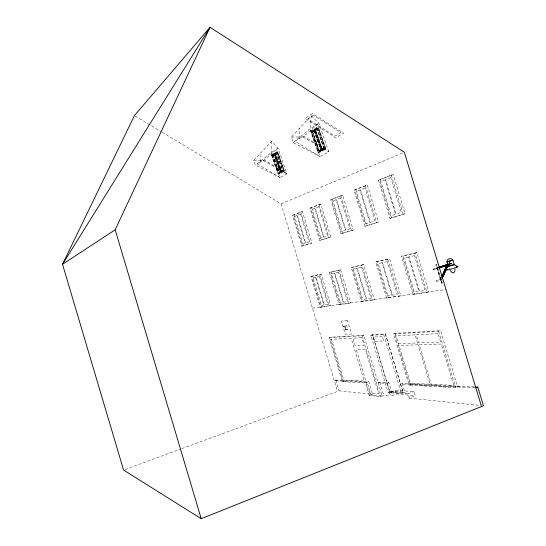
<?xml version="1.0" encoding="UTF-8"?>
<svg xmlns="http://www.w3.org/2000/svg" width="546" height="546" viewBox="0 0 546 546"><rect width="100%" height="100%" fill="white"/><g stroke="black" fill="none" stroke-linecap="round" stroke-linejoin="round"><path stroke-width="0.41" stroke-dasharray="2.73 2.05" d="M299.331 138.67L299.508 128.351M260.79 161.93L260.988 152.703M271.669 141.359L271.212 152.525L279.968 177.525L286.896 173.758L277.962 148.232L271.669 141.359L253.59 160.558L255.719 165.192L279.934 177.423M311.24 115.793L310.196 128.631L319.976 156.606L328.863 151.802L318.844 123.15L311.24 115.793L291.373 137.06L293.161 142.622L319.942 156.49M448.744 263.636L449.959 261.814M449.167 263.541L450.102 262.257M291.373 137.06L302.846 136.971L318.844 123.15L310.196 128.631L293.161 142.622M253.59 160.558L263.425 160.715L277.962 148.232L271.212 152.525L255.719 165.192M310.572 131.081L316.646 127.539L318.352 127.259L326.003 149.147L319.779 152.334L318.1 152.621L310.572 131.081L312.251 130.808L318.352 127.259M321.294 150.334L320.877 150.409L313.752 130.037L314.175 129.968L321.294 150.334L318.379 151.843L317.956 151.911L310.886 131.695L317.185 128.214L324.365 148.751L320.966 150.362L313.841 129.982L317.185 128.214M314.175 129.968L310.886 131.695M271.41 154.798L276.16 152.047L277.702 151.788L284.527 171.294L279.661 173.771L278.146 174.037L271.41 154.798L272.932 154.545L277.702 151.788M312.155 131.49L315.533 129.702L322.659 150.068L322.236 150.143L315.11 129.771L318.502 127.982L325.682 148.512L319.642 151.624L319.219 151.692L312.155 131.49L318.502 127.982M271.683 155.357L276.658 152.641L283.067 170.946L278.385 173.341L278.003 173.41L271.683 155.357L276.658 152.641M311.705 132.48L315.233 130.794L321.717 149.345L318.987 150.757L318.147 150.901L311.705 132.48L315.233 130.794M272.836 155.16L277.853 152.423L284.254 170.721L279.532 173.137L279.149 173.205L272.836 155.16L277.853 152.423M318.325 129.006L314.667 130.767L318.325 129.006L324.87 147.713L321.157 149.338L324.87 147.713M274.727 154.723L277.696 153.33L283.531 170.011L281.286 171.164L280.528 171.294L274.727 154.723L277.696 153.33M275.273 154.723L272.413 156.054L275.273 154.723L281.067 171.273L278.173 172.509L281.067 171.273M318.147 150.901L321.717 149.345M317.956 151.911L320.877 150.409M320.966 150.362L324.365 148.751M280.528 171.294L283.531 170.011M319.219 151.692L322.55 150.123L315.431 129.764M322.236 150.143L325.682 148.512M318.1 152.621L324.304 149.433L326.003 149.147M278.003 173.41L283.067 170.946M279.149 173.205L284.254 170.721M278.146 174.037L282.992 171.567L284.527 171.294M162.169 132.269L281.101 203.856L404.327 152.245M292.533 215.37L302.409 211.534L311.882 242.956L301.788 246.103L292.533 215.37L302.409 211.534M309.985 208.231L320.775 204.033L330.733 237.039L319.71 240.472L309.985 208.231L320.775 204.033M330.746 199.74L342.67 195.093L353.214 229.975L341.025 233.777L330.746 199.74L342.67 195.093M354.013 190.226L367.281 185.039L378.48 222.045L364.912 226.276L354.013 190.226L367.281 185.039M378.412 180.248L393.168 174.467L405.064 213.698L389.974 218.4L378.412 180.248L393.168 174.467M474.474 386.93L402.265 383.36L400.532 384.009L457.596 386.916L440.533 330.644L395.352 333.319L393.577 333.934L409.077 385.189L455.698 387.646L459.493 386.193M389.707 391.618L372.508 334.657L389.728 391.618L403.132 392.56L385.394 333.913L372.508 334.657L370.802 335.251L388.035 392.253L390.765 391.216L391.264 392.881L407.964 393.837L409.254 398.089L415.301 395.775L414.018 391.53L395.359 390.294L389.489 392.499L390.595 396.157L396.457 393.946L415.301 395.775M407.964 393.837L414.018 391.53M388.035 392.253L401.406 393.216L404.197 392.151L404.716 393.864M409.077 385.189L412.599 383.872M369.362 395.522L372.618 394.301L368.823 381.709L335.851 380.077L334.323 380.63L367.192 382.309L370.993 394.908L382.132 396.082L363.759 335.189L330.767 337.148L329.197 337.681L342.451 381.695L365.561 382.91L369.362 395.522L380.473 396.71L383.797 395.454L390.595 396.157M391.264 392.881L391.898 392.642L388.895 382.705L379.811 382.255L376.481 383.483M388.895 382.705L387.203 383.333L378.146 382.869M125.164 469.458L181.06 448.914M181.859 448.621L339.086 390.834L372.618 394.301M365.561 382.91L368.823 381.709M342.451 381.695L344.014 381.128L330.767 337.148M393.577 333.934L438.622 331.326L440.533 330.644M370.802 335.251L383.647 334.521L385.394 333.913L403.119 392.56M329.197 337.681L362.08 335.77L363.759 335.189M347.713 329.197L344.035 330.03L347.713 329.197L346.662 325.696L342.984 326.542L346.662 325.696M426.89 292.56L428.808 291.912L416.878 252.566L401.453 256.21L413.042 294.478L426.89 292.56L414.946 253.18L401.453 256.21M413.042 294.478L414.919 293.85L403.337 255.617M449.576 263.827L451.453 263.281L451.638 263.889L448.102 265.049M440.219 279.456L440.745 279.375L436.472 280.699L436.657 281.313L441.414 279.948L440.404 280.071M386.67 298.136L388.465 297.543L377.539 261.425L375.737 261.991L386.67 298.136L400.832 295.816L389.598 258.708L377.539 261.425M441.332 283.121L441.775 282.978L437.38 268.475L433.176 269.854L432.992 269.239L437.749 267.758L436.827 264.735L435.824 264.994L441.332 283.121L442.308 282.896L441.188 279.224L440.663 279.306L440.881 280.03M442.308 282.896L441.857 283.046L436.309 264.837M372.502 300.102L374.249 299.522L363.677 264.544L351.221 267.499L361.527 301.624L372.502 300.102L361.923 265.097L351.221 267.499M348.928 303.371L350.6 302.825L340.615 269.738L329.361 272.42L339.107 304.736L348.928 303.371L338.943 270.263L329.361 272.42M361.527 301.624L363.24 301.058L352.941 266.96M320.256 307.35L321.826 306.838L312.558 276.058L310.974 276.549L320.256 307.35L330.774 305.589L321.28 274.092L312.558 276.058M339.107 304.736L340.745 304.197L331.006 271.901M432.992 269.239L437.749 267.758L436.745 268.011M449.631 264.476L451.638 263.889L449.433 264.107M433.176 269.854L437.899 268.379L440.956 278.453M448.696 264.175L451.453 263.281L448.341 264.244L451.003 264.025L450.819 263.418M414.946 253.18L416.878 252.566M361.923 265.097L363.677 264.544M375.737 261.991L389.598 258.708M301.788 246.103L311.882 242.956M319.71 240.472L330.733 237.039M341.025 233.777L353.214 229.975M364.912 226.276L378.48 222.045M389.974 218.4L405.064 213.698M310.974 276.549L321.28 274.092M338.943 270.263L340.615 269.738M450.047 263.718L451.453 263.281M435.824 264.994L436.827 264.735M437.38 268.475L437.899 268.379M436.93 268.625L437.448 268.53L436.93 268.625M440.663 279.306L441.188 279.224M436.472 280.699L436.998 280.617L437.182 281.231L436.657 281.313M312.496 308.142L446.007 289.51M389.489 392.499L391.898 392.642M475.034 387.81L410.838 384.534L395.352 333.313M390.765 391.216L404.197 392.151M409.254 398.089L480.098 405.419M263.425 160.715L286.889 173.73M302.846 136.971L328.849 151.768L303.808 136.138L294.963 141.148L319.976 156.606M135.169 116.025L161.439 131.832M279.968 177.525L257.357 163.855L264.291 159.964L286.896 173.758M448.867 267.731L449.46 269.096M318.079 128.051L325.259 148.587M316.646 127.539L324.304 149.433M316.755 128.283L323.942 148.826M315.506 130.631L321.997 149.195M315.008 129.832L322.126 150.198M314.264 129.914L321.389 150.286M314.387 130.931L320.877 149.488M312.578 131.422L319.642 151.624M312.251 130.808L319.779 152.334M312.544 132.344L318.987 150.757M277.464 152.491L283.872 170.789M276.16 152.047L282.992 171.567M276.269 152.703L282.678 171.014M281.811 171.976L275.45 153.808L275.068 153.87L281.429 172.045L281.893 171.935L275.532 153.76L275.15 153.822L281.511 171.997M280.671 172.174L274.304 153.999L273.921 154.061L280.289 172.243L280.74 172.133L274.379 153.958L273.996 154.02L280.357 172.202M273.212 155.091L279.532 173.137M272.932 154.545L279.661 173.771M272.065 155.289L278.385 173.341M433.51 269.144L433.695 269.758M391.223 175.007L403.125 214.271M438.622 331.326L455.698 387.646M380.316 179.716L391.871 217.84M365.417 185.558L376.631 222.591M387.762 259.289L399.003 296.43M355.828 189.715L366.721 225.737M402.265 383.36L405.364 393.618M383.647 334.521L401.406 393.216M340.895 195.591L351.447 230.501M395.359 390.294L396.457 393.946M332.48 199.256L342.751 233.265M379.811 382.255L383.797 395.454M362.08 335.77L380.473 396.71M319.082 204.511L329.047 237.537M311.643 207.76L321.362 239.981M345.079 325.832L346.13 329.313M344.553 326.412L345.611 329.914M300.791 211.991L310.264 243.441M319.669 274.597L329.17 306.115M294.123 214.919L303.378 245.632M335.851 380.077L339.086 390.834M281.101 203.856L337.558 391.393M312.394 113.493L305.05 118.421L335.817 137.708L343.727 133.224L312.394 113.493M313.424 115.315L307.835 119.035L334.882 136.002L340.847 132.582L313.424 115.315M296.963 215.513L293.734 216.817L301.972 244.151L305.275 243.093L296.963 215.513M300.607 214.046L297.317 215.377L305.63 242.977L309.002 241.905L300.607 214.046M314.844 208.306L311.288 209.739L319.936 238.411L323.573 237.251L314.844 208.306M318.857 206.681L315.226 208.149L323.969 237.121L327.682 235.933L318.857 206.681M336.124 199.713L332.159 201.317L341.305 231.586L345.365 230.289L336.124 199.713M340.615 197.905L336.554 199.543L345.802 230.153L349.959 228.822L340.615 197.905M360.019 190.076L355.562 191.871L365.26 223.935L369.826 222.481L360.019 190.076M365.062 188.042L360.503 189.878L370.318 222.324L374.986 220.83L365.062 188.042M385.114 179.948L380.118 181.961L390.404 215.909L395.522 214.278L385.114 179.948M390.779 177.662L385.653 179.73L396.075 214.1L401.317 212.421L390.779 177.662M315.615 277.375L312.216 278.119L320.468 305.514L323.942 305.016L315.615 277.375M319.451 276.529L315.984 277.293L324.317 304.961L327.866 304.45L319.451 276.529M334.445 273.239L330.699 274.058L339.366 302.805L343.195 302.252L334.445 273.239M338.677 272.304L334.848 273.15L343.611 302.191L347.522 301.631L338.677 272.304M356.866 268.304L352.689 269.226L361.855 299.577L366.127 298.962L356.866 268.304M361.588 267.267L357.316 268.209L366.591 298.894L370.959 298.273L361.588 267.267M382.036 262.776L377.341 263.807L387.066 295.959L391.871 295.27L382.036 262.776M387.353 261.609L382.541 262.66L392.39 295.195L397.304 294.492L387.353 261.609M408.483 256.961L403.214 258.121L413.527 292.165L418.912 291.387L408.483 256.961M414.448 255.651L409.05 256.838L419.499 291.305L425.02 290.513L414.448 255.651M347.42 320.509L341.373 321.096L345.386 334.411L351.494 334.022L347.42 320.509M351.242 338.261L330.473 339.373L342.704 379.996L364.141 381.033L351.242 338.261M361.766 337.701L352.921 338.172L355.221 345.782L364.107 345.468L361.766 337.701M382.418 336.589L373.123 337.087L374.433 341.414L383.756 341.011L382.418 336.589M415.09 334.841L395.208 335.899L397.563 343.68L417.547 342.956L415.09 334.841M438.063 333.613L416.209 334.78L418.673 342.915L440.642 342.117L438.063 333.613M418.106 344.806L398.102 345.454L409.52 383.217L430.036 384.213L418.106 344.806M441.229 344.055L419.239 344.772L431.197 384.268L453.753 385.36L441.229 344.055M365.24 349.222L356.326 349.454L369.417 392.854L378.692 393.789L365.24 349.222"/><path stroke-width="0.82" d="M455.016 268.953L454.838 271.26L453.583 272.986L451.569 272.174L450.129 270.325M448.341 264.244L447.235 264.585L441.85 277.682M446.976 260.92C447.577 258.736 450.737 257.862 452.402 259.377M442.089 276.931L446.594 265.465L447.235 264.585L447.57 265.144M441.98 276.235L446.594 265.465L447.768 264.489M438.52 267.506L448.696 264.175L442.083 278.453L448.027 265.042L439.441 267.881M442.076 278.46L448.054 265.063L447.502 265.199M446.191 268.223L447.229 265.916M115.172 229.784L210.046 27.3L404.327 152.245L481.531 406.538L201.221 518.7L123.567 470.045L62.524 264.305L134.439 115.581L210.046 27.3L62.524 264.305L115.172 229.784L201.221 518.7M452.429 260.196L452.873 260.176L454.231 264.639L448.402 266.305L454.231 264.639L457.746 266.701M452.818 260.224L447.01 261.834L452.887 260.169L452.272 260.23M447.051 261.855L447.549 261.582L447.024 261.814L448.375 266.264M481.538 406.538L483.476 405.76L477.805 387.094L475.307 386.971M475.859 387.851L477.805 387.094M447.235 264.585L438.766 267.356L447.87 264.455L448.102 265.049M438.916 267.977L446.594 265.465M456.497 266.871A5.876 0.375 -15.9 0 1 456.19 267.492A5.876 0.375 -15.9 0 1 448.539 269.676A5.876 0.375 -15.9 0 1 447.577 269.424"/></g></svg>
